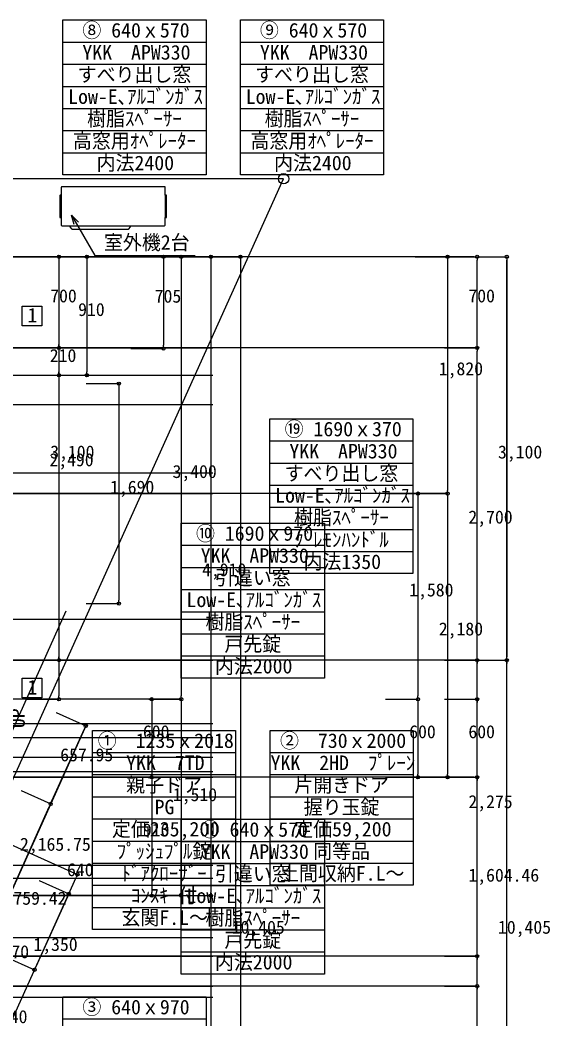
# Model space of a CAD drawing. Header units: metres. Extents: x 10861 to 26950, y 7268 to 22901.
# Drawn here: x 22875 to 26950, y 15064 to 22750 of the extents above; entities that cross this region are included whole.
import ezdxf

# ---------------------------------------------------------------- set-up
doc = ezdxf.new("R2010")
doc.units = ezdxf.units.M

msp = doc.modelspace()

# ---------------------------------------------------------------- linework, layer by layer
at = {"layer": 'GLID'}
for p, q in [((13514.7, 20930), (24358.1, 20930)), ((13514.7, 20930), (24358.1, 20930)), ((13514.7, 20930), (24358.1, 20930)), ((13514.7, 20230), (24358.1, 20230)), ((13514.7, 20230), (24358.1, 20230)), ((13514.7, 20230), (24358.1, 20230)), ((13514.7, 20020), (24358.1, 20020)), ((13514.7, 20020), (24358.1, 20020)), ((13514.7, 20020), (24358.1, 20020)), ((13514.7, 19795), (24358.1, 19795)), ((13514.7, 19795), (24358.1, 19795)), ((13514.7, 19795), (24358.1, 19795)), ((13514.7, 19270), (24358.1, 19270)), ((13514.7, 19270), (24358.1, 19270)), ((13514.7, 19270), (24358.1, 19270)), ((13514.7, 19110), (24358.1, 19110)), ((13514.7, 19110), (24358.1, 19110)), ((13514.7, 19110), (24358.1, 19110)), ((13514.7, 18145.6), (24358.1, 18145.6)), ((13514.7, 18145.6), (24358.1, 18145.6)), ((13514.7, 18145.6), (24358.1, 18145.6)), ((13514.7, 17830), (24358.1, 17830)), ((13514.7, 17830), (24358.1, 17830)), ((13514.7, 17830), (24358.1, 17830)), ((13514.7, 17342.4), (24358.1, 17342.4)), ((13514.7, 17342.4), (24358.1, 17342.4)), ((13514.7, 17342.4), (24358.1, 17342.4)), ((13514.7, 17235.6), (24358.1, 17235.6)), ((13514.7, 17235.6), (24358.1, 17235.6)), ((13514.7, 17235.6), (24358.1, 17235.6)), ((13953.4, 17085.6), (24358.1, 17085.6)), ((13953.4, 17085.6), (24358.1, 17085.6)), ((13953.4, 17085.6), (24358.1, 17085.6)), ((13514.7, 16930), (24358.1, 16930)), ((13514.7, 16930), (24358.1, 16930)), ((13514.7, 16930), (24358.1, 16930)), ((13801.7, 16974.5), (24358.1, 16974.5)), ((13801.7, 16974.5), (24358.1, 16974.5)), ((13801.7, 16974.5), (24358.1, 16974.5)), ((13514.7, 16255), (24358.1, 16255)), ((13514.7, 16255), (24358.1, 16255)), ((13514.7, 16255), (24358.1, 16255)), ((13514.7, 16155), (24358.1, 16155)), ((13514.7, 16155), (24358.1, 16155)), ((13514.7, 16155), (24358.1, 16155)), ((13514.7, 16020), (24358.1, 16020)), ((13514.7, 16020), (24358.1, 16020)), ((13514.7, 16020), (24358.1, 16020)), ((13514.7, 15699), (24358.1, 15699)), ((13514.7, 15699), (24358.1, 15699)), ((13514.7, 15699), (24358.1, 15699)), ((13514.7, 15555), (24358.1, 15555)), ((13514.7, 15555), (24358.1, 15555)), ((13514.7, 15555), (24358.1, 15555)), ((13953.4, 15325.5), (24358.1, 15325.5)), ((13953.4, 15325.5), (24358.1, 15325.5)), ((13953.4, 15325.5), (24358.1, 15325.5)), ((13801.7, 15240.1), (24358.1, 15240.1)), ((13801.7, 15240.1), (24358.1, 15240.1)), ((13801.7, 15240.1), (24358.1, 15240.1))]:
    msp.add_line(p, q, dxfattribs=at)
at = {"layer": 'WALL_BRACED_2F'}
for p, q in [((22892.2, 20400), (22892.2, 20550)), ((22892.2, 20550), (23042.2, 20550)), ((23042.2, 20550), (23042.2, 20400)), ((23042.2, 20400), (22892.2, 20400)), ((22892.2, 17540.5), (22892.2, 17690.5)), ((22892.2, 17690.5), (23042.2, 17690.5)), ((23042.2, 17690.5), (23042.2, 17540.5)), ((23042.2, 17540.5), (22892.2, 17540.5))]:
    msp.add_line(p, q, dxfattribs=at)
at = {"layer": 'カタログ部品(電化製品)_1F'}
for p, q in [((23192.1, 21464.5), (23191.8, 21462.6)), ((23191.8, 21462.6), (23191.8, 21402.6)), ((23192.2, 21464.5), (23192, 21462.6)), ((23192, 21462.6), (23192, 21402.6)), ((23192.8, 21466.1), (23192.1, 21464.5)), ((23193, 21466.1), (23192.2, 21464.5)), ((23194, 21467.2), (23192.8, 21466.1)), ((23194.1, 21467.2), (23193, 21466.1)), ((23195.3, 21467.6), (23194, 21467.2)), ((23195.5, 21467.6), (23194.1, 21467.2)), ((23988.3, 21467.6), (23195.3, 21467.6)), ((23988.4, 21467.6), (23195.5, 21467.6)), ((23989.6, 21467.2), (23988.3, 21467.6)), ((23989.8, 21467.2), (23988.4, 21467.6)), ((23990.8, 21466.1), (23989.6, 21467.2)), ((23990.9, 21466.1), (23989.8, 21467.2)), ((23991.5, 21464.5), (23990.8, 21466.1)), ((23991.7, 21464.5), (23990.9, 21466.1)), ((23991.8, 21462.6), (23991.5, 21464.5)), ((23992, 21462.6), (23991.7, 21464.5)), ((23991.8, 21402.6), (23991.8, 21462.6)), ((23992, 21402.6), (23992, 21462.6)), ((23181.9, 21401.7), (23181.8, 21401.2)), ((23181.8, 21401.2), (23181.8, 21234)), ((23182.4, 21402.2), (23181.9, 21401.7)), ((23182.1, 21401.7), (23182, 21401.1)), ((23182, 21401.1), (23182, 21234)), ((23182.6, 21402.1), (23182.1, 21401.7)), ((23183, 21402.5), (23182.4, 21402.2)), ((23183.2, 21402.4), (23182.6, 21402.1)), ((23183.8, 21402.6), (23183, 21402.5)), ((23184, 21402.6), (23183.2, 21402.4)), ((23191.8, 21402.6), (23183.8, 21402.6)), ((23192, 21402.6), (23184, 21402.6)), ((23191.8, 21402.6), (23191.8, 21232.6)), ((23192, 21402.6), (23192, 21232.6)), ((23991.8, 21402.6), (23991.8, 21232.6)), ((23999.8, 21402.6), (23991.8, 21402.6)), ((23992, 21402.6), (23992, 21232.6)), ((24000, 21402.6), (23992, 21402.6)), ((24000.6, 21402.5), (23999.8, 21402.6)), ((24000.7, 21402.4), (24000, 21402.6)), ((24001.2, 21402.2), (24000.6, 21402.5)), ((24001.4, 21402.1), (24000.7, 21402.4)), ((24001.6, 21401.7), (24001.2, 21402.2)), ((24001.8, 21401.7), (24001.4, 21402.1)), ((24001.8, 21401.2), (24001.6, 21401.7)), ((24002, 21401.1), (24001.8, 21401.7)), ((24001.8, 21234), (24001.8, 21401.2)), ((24002, 21234), (24002, 21401.1)), ((23181.8, 21234), (23181.9, 21233.5)), ((23181.9, 21233.5), (23182.4, 21233)), ((23182, 21234), (23182.1, 21233.4)), ((23182.1, 21233.4), (23182.6, 21233)), ((23182.4, 21233), (23183, 21232.7)), ((23182.6, 21233), (23183.2, 21232.7)), ((23183, 21232.7), (23183.8, 21232.6)), ((23183.2, 21232.7), (23184, 21232.6)), ((23183.8, 21232.6), (23191.8, 21232.6)), ((23184, 21232.6), (23192, 21232.6)), ((23191.8, 21232.6), (23191.8, 21177.6)), ((23192, 21232.6), (23192, 21177.6)), ((23991.8, 21177.6), (23991.8, 21232.6)), ((23991.8, 21232.6), (23999.8, 21232.6)), ((23992, 21177.6), (23992, 21232.6)), ((23992, 21232.6), (24000, 21232.6)), ((23999.8, 21232.6), (24000.6, 21232.7)), ((24000, 21232.6), (24000.7, 21232.7)), ((24000.6, 21232.7), (24001.2, 21233)), ((24000.7, 21232.7), (24001.4, 21233)), ((24001.2, 21233), (24001.6, 21233.5)), ((24001.4, 21233), (24001.8, 21233.4)), ((24001.6, 21233.5), (24001.8, 21234)), ((24001.8, 21233.4), (24002, 21234)), ((23191.8, 21177.6), (23192.4, 21173.7)), ((23192, 21177.6), (23192.6, 21173.7)), ((23192.4, 21173.7), (23194.1, 21170.5)), ((23192.6, 21173.7), (23194.3, 21170.5)), ((23194.1, 21170.5), (23196.7, 21168.4)), ((23194.3, 21170.5), (23196.9, 21168.3)), ((23196.7, 21168.4), (23199.8, 21167.6)), ((23196.9, 21168.3), (23200, 21167.6)), ((23199.8, 21167.6), (23253.5, 21167.6)), ((23200, 21167.6), (23253.6, 21167.6)), ((23253.5, 21167.6), (23730.1, 21167.6)), ((23253.5, 21167.6), (23268.7, 21146.8)), ((23253.6, 21167.6), (23730.3, 21167.6)), ((23253.6, 21167.6), (23268.9, 21146.7)), ((23268.7, 21146.8), (23270.4, 21145.1)), ((23268.9, 21146.7), (23270.5, 21145.1)), ((23270.4, 21145.1), (23272.5, 21143.8)), ((23270.5, 21145.1), (23272.7, 21143.8)), ((23272.5, 21143.8), (23274.9, 21142.9)), ((23272.7, 21143.8), (23275.1, 21142.9)), ((23274.9, 21142.9), (23277.3, 21142.6)), ((23275.1, 21142.9), (23277.5, 21142.6)), ((23277.3, 21142.6), (23706.3, 21142.6)), ((23277.5, 21142.6), (23706.5, 21142.6)), ((23706.3, 21142.6), (23708.7, 21142.9)), ((23706.5, 21142.6), (23708.8, 21142.9)), ((23708.7, 21142.9), (23711.1, 21143.8)), ((23708.8, 21142.9), (23711.2, 21143.8)), ((23711.1, 21143.8), (23713.2, 21145.1)), ((23711.2, 21143.8), (23713.4, 21145.1)), ((23713.2, 21145.1), (23714.8, 21146.8)), ((23713.4, 21145.1), (23715, 21146.7)), ((23714.8, 21146.8), (23730.1, 21167.6)), ((23715, 21146.7), (23730.3, 21167.6)), ((23730.1, 21167.6), (23983.8, 21167.6)), ((23730.3, 21167.6), (23984, 21167.6)), ((23983.8, 21167.6), (23986.9, 21168.4)), ((23984, 21167.6), (23987.1, 21168.3)), ((23986.9, 21168.4), (23989.4, 21170.5)), ((23987.1, 21168.3), (23989.6, 21170.5)), ((23989.4, 21170.5), (23991.2, 21173.7)), ((23989.6, 21170.5), (23991.3, 21173.7)), ((23991.2, 21173.7), (23991.8, 21177.6)), ((23991.3, 21173.7), (23992, 21177.6))]:
    msp.add_line(p, q, dxfattribs=at)
at = {"layer": 'データ 001_1F'}
for p, q in [((23205, 21560), (23205, 22750)), ((23205, 22750), (24305, 22750)), ((24305, 22750), (24305, 21560)), ((24570, 21560), (24570, 22750)), ((24570, 22750), (25670, 22750)), ((25670, 22750), (25670, 21560)), ((23205, 22580), (24305, 22580)), ((24570, 22580), (25670, 22580)), ((23205, 22410), (24305, 22410)), ((24570, 22410), (25670, 22410)), ((23205, 22240), (24305, 22240)), ((24570, 22240), (25670, 22240)), ((23205, 22070), (24305, 22070)), ((24570, 22070), (25670, 22070)), ((23205, 21900), (24305, 21900)), ((24570, 21900), (25670, 21900)), ((23205, 21730), (24305, 21730)), ((24570, 21730), (25670, 21730)), ((24305, 21560), (23205, 21560)), ((25670, 21560), (24570, 21560)), ((23290.9, 21177.1), (23271.5, 21249.5)), ((23271.5, 21249.5), (23324.5, 21196.5)), ((23271.5, 21249.5), (23450.6, 20939.3)), ((26367.5, 20930), (11375, 20930)), ((22924.7, 20930), (23174.7, 20930)), ((22924.7, 20930), (22924.7, 20930)), ((22924.7, 20930), (23174.7, 20930)), ((22924.7, 20930), (22924.7, 20930)), ((23139.4, 20930), (23389.4, 20930)), ((23139.4, 20930), (23139.4, 20930)), ((23174.7, 20930), (23174.7, 20905)), ((23174.7, 20930), (23174.7, 20905)), ((23174.7, 20905), (23174.7, 17855)), ((23174.7, 20905), (23174.7, 20255)), ((23389.4, 20930), (23389.4, 20905)), ((23389.4, 20905), (23389.4, 20045)), ((23450.6, 20939.3), (24220.6, 20939.3)), ((23728.1, 20930), (23978.1, 20930)), ((23728.1, 20930), (23728.1, 20930)), ((23978.1, 20930), (23978.1, 20905)), ((23978.1, 20905), (23978.1, 20250)), ((25912.5, 20930), (26162.5, 20930)), ((25912.5, 20930), (25912.5, 20930)), ((26140, 20930), (26390, 20930)), ((26140, 20930), (26140, 20930)), ((26162.5, 20930), (26162.5, 20905)), ((26162.5, 20905), (26162.5, 19135)), ((26367.5, 20930), (26617.5, 20930)), ((26367.5, 20930), (26367.5, 20930)), ((26390, 20930), (26390, 20905)), ((26390, 20930), (26390, 20930)), ((26390, 20930), (26617.5, 20930)), ((26390, 20930), (26390, 20930)), ((26390, 20255), (26390, 20905)), ((26617.5, 20930), (26617.5, 20905)), ((26617.5, 20930), (26617.5, 20905)), ((26617.5, 20930), (26617.5, 20930)), ((26617.5, 20905), (26617.5, 17855)), ((26617.5, 10550), (26617.5, 20905)), ((22924.7, 20230), (23174.7, 20230)), ((22924.7, 20230), (22924.7, 20230)), ((22924.7, 20230), (22924.7, 20230)), ((23174.7, 20230), (23174.7, 20255)), ((23174.7, 20230), (23174.7, 20230)), ((23174.7, 20230), (23174.7, 20205)), ((23728.1, 20225), (23978.1, 20225)), ((23728.1, 20225), (23728.1, 20225)), ((23978.1, 20225), (23978.1, 20250)), ((23978.1, 20225), (23978.1, 20225)), ((26140, 20230), (26390, 20230)), ((26140, 20230), (26140, 20230)), ((26140, 20230), (26390, 20230)), ((26140, 20230), (26140, 20230)), ((26390, 20230), (26390, 20255)), ((26390, 20230), (26390, 20205)), ((26390, 20230), (26390, 20230)), ((23174.7, 20205), (23174.7, 20045)), ((26390, 17555), (26390, 20205)), ((22924.7, 20020), (23174.7, 20020)), ((22924.7, 20020), (22924.7, 20020)), ((22924.7, 20020), (23174.7, 20020)), ((22924.7, 20020), (22924.7, 20020)), ((23139.4, 20020), (23389.4, 20020)), ((23139.4, 20020), (23139.4, 20020)), ((23174.7, 20020), (23174.7, 20045)), ((23174.7, 20020), (23174.7, 20020)), ((23174.7, 20020), (23174.7, 19995)), ((23174.7, 19995), (23174.7, 17555)), ((23389.4, 20020), (23389.4, 20045)), ((23389.4, 20020), (23389.4, 20020)), ((25685, 19110), (25935, 19110)), ((25685, 19110), (25685, 19110)), ((25912.5, 19110), (26162.5, 19110)), ((25912.5, 19110), (25912.5, 19110)), ((25912.5, 19110), (26162.5, 19110)), ((25912.5, 19110), (25912.5, 19110)), ((25935, 19110), (25935, 19085)), ((25935, 19085), (25935, 17555)), ((26162.5, 19110), (26162.5, 19135)), ((26162.5, 19110), (26162.5, 19110)), ((26162.5, 19110), (26162.5, 19085)), ((26162.5, 19085), (26162.5, 16955)), ((18710.5, 8165), (23230.6, 18209.7)), ((23174.7, 17830), (23174.7, 17855)), ((26617.5, 17830), (26617.5, 17855)), ((26390, 17830), (11375, 17830)), ((22924.7, 17830), (23174.7, 17830)), ((22924.7, 17830), (22924.7, 17830)), ((23174.7, 17830), (23174.7, 17830)), ((26140, 17830), (26390, 17830)), ((26140, 17830), (26140, 17830)), ((26367.5, 17830), (26617.5, 17830)), ((26367.5, 17830), (26367.5, 17830)), ((26390, 17830), (26390, 17805)), ((26390, 17830), (26390, 17830)), ((26390, 17830), (26617.5, 17830)), ((26390, 17830), (26390, 17830)), ((26390, 15580), (26390, 17805)), ((26617.5, 17830), (26617.5, 17805)), ((26617.5, 17830), (26617.5, 17830)), ((26617.5, 17830), (26617.5, 17830)), ((26617.5, 10850), (26617.5, 17805)), ((22924.7, 17530), (23174.7, 17530)), ((22924.7, 17530), (22924.7, 17530)), ((23174.7, 17530), (23174.7, 17555)), ((23174.7, 17530), (23174.7, 17530)), ((25685, 17530), (25935, 17530)), ((25685, 17530), (25685, 17530)), ((25685, 17530), (25685, 17530)), ((25935, 17530), (25935, 17555)), ((25935, 17530), (25935, 17530)), ((25935, 17530), (25935, 17505)), ((26140, 17530), (26140, 17530)), ((26140, 17530), (26390, 17530)), ((26140, 17530), (26140, 17530)), ((26390, 17530), (26390, 17555)), ((26390, 17530), (26390, 17505)), ((26390, 17530), (26390, 17530)), ((25935, 17505), (25935, 16955)), ((26390, 16955), (26390, 17505)), ((23152.7, 17427.4), (23380.7, 17324.8)), ((23152.7, 17427.4), (23152.7, 17427.4)), ((23152.7, 17427.4), (23380.7, 17324.8)), ((23152.7, 17427.4), (23152.7, 17427.4)), ((23370.4, 17302), (22502.2, 15372.6)), ((23120.9, 16747.6), (23370.4, 17302)), ((23380.7, 17324.8), (23370.4, 17302)), ((23380.7, 17324.8), (23370.4, 17302)), ((23380.7, 17324.8), (23380.7, 17324.8)), ((23432.5, 15760), (23432.5, 17290)), ((23432.5, 17290), (24532.5, 17290)), ((24532.5, 17290), (24532.5, 15760)), ((24797.5, 16100), (24797.5, 17290)), ((24797.5, 17290), (25897.5, 17290)), ((25897.5, 17290), (25897.5, 16100)), ((23432.5, 17120), (24532.5, 17120)), ((24797.5, 17120), (25897.5, 17120)), ((23432.5, 16950), (24532.5, 16950)), ((24797.5, 16950), (25897.5, 16950)), ((25685, 16930), (25935, 16930)), ((25685, 16930), (25685, 16930)), ((25912.5, 16930), (26162.5, 16930)), ((25912.5, 16930), (25912.5, 16930)), ((25935, 16930), (25935, 16955)), ((25935, 16930), (25935, 16930)), ((26140, 16930), (26140, 16930)), ((26140, 16930), (26390, 16930)), ((26140, 16930), (26140, 16930)), ((26162.5, 16930), (26162.5, 16955)), ((26162.5, 16930), (26162.5, 16930)), ((26390, 16930), (26390, 16955)), ((26390, 16930), (26390, 16905)), ((26390, 16930), (26390, 16930)), ((26390, 15350.5), (26390, 16905)), ((22882.7, 16827.4), (23110.7, 16724.8)), ((22882.7, 16827.4), (22882.7, 16827.4)), ((22882.7, 16827.4), (22882.7, 16827.4)), ((23432.5, 16780), (24532.5, 16780)), ((24797.5, 16780), (25897.5, 16780)), ((22398.9, 15143.2), (23100.4, 16702)), ((23110.7, 16724.8), (23100.4, 16702)), ((23110.7, 16724.8), (23120.9, 16747.6)), ((23110.7, 16724.8), (23110.7, 16724.8)), ((23432.5, 16610), (24532.5, 16610)), ((24797.5, 16610), (25897.5, 16610)), ((23432.5, 16440), (24532.5, 16440)), ((24797.5, 16440), (25897.5, 16440)), ((23088.5, 16285.7), (23316.5, 16183.1)), ((23088.5, 16285.7), (23088.5, 16285.7)), ((23432.5, 16270), (24532.5, 16270)), ((24797.5, 16270), (25897.5, 16270)), ((22772.8, 14974.8), (23306.3, 16160.3)), ((23316.5, 16183.1), (23306.3, 16160.3)), ((23316.5, 16183.1), (23316.5, 16183.1)), ((23432.5, 16100), (24532.5, 16100)), ((25897.5, 16100), (24797.5, 16100)), ((23432.5, 15930), (24532.5, 15930)), ((24532.5, 15760), (23432.5, 15760)), ((26390, 15555), (11602.5, 15555)), ((26140, 15555), (26140, 15555)), ((26140, 15555), (26390, 15555)), ((26140, 15555), (26140, 15555)), ((26390, 15555), (26390, 15580)), ((26390, 15555), (26390, 15530)), ((26390, 15555), (26390, 15555)), ((26390, 12135.3), (26390, 15530)), ((26140, 15325.5), (26140, 15325.5)), ((26140, 15325.5), (26390, 15325.5)), ((26140, 15325.5), (26140, 15325.5)), ((26390, 15325.5), (26390, 15350.5)), ((26390, 15325.5), (26390, 15300.5)), ((26390, 15325.5), (26390, 15325.5)), ((26390, 14506.3), (26390, 15300.5)), ((23205, 14222.5), (23205, 15242.5)), ((23205, 15242.5), (24305, 15242.5)), ((24305, 15242.5), (24305, 14222.5)), ((23205, 15072.5), (24305, 15072.5))]:
    msp.add_line(p, q, dxfattribs=at)
for centre in [(23174.7, 20930), (23174.7, 20930), (23389.4, 20930), (23978.1, 20930), (26162.5, 20930), (26390, 20930), (26617.5, 20930), (26617.5, 20930), (23174.7, 20230), (23174.7, 20230), (23978.1, 20225), (26390, 20230), (26390, 20230), (23174.7, 20020), (23174.7, 20020), (23389.4, 20020), (25935, 19110), (26162.5, 19110), (26162.5, 19110), (23174.7, 17830), (26390, 17830), (26617.5, 17830), (26617.5, 17830), (23174.7, 17530), (25935, 17530), (25935, 17530), (26390, 17530), (26390, 17530), (23380.7, 17324.8), (23380.7, 17324.8), (25935, 16930), (26162.5, 16930), (26390, 16930), (26390, 16930), (23110.7, 16724.8), (23110.7, 16724.8), (23316.5, 16183.1), (26390, 15555), (26390, 15555), (26390, 15325.5), (26390, 15325.5)]:
    msp.add_circle(centre, 12.5, dxfattribs=at)
at = {"layer": 'データ 001_2F'}
for p, q in [((26367.5, 20930), (11375, 20930)), ((22924.7, 20930), (23174.7, 20930)), ((22924.7, 20930), (22924.7, 20930)), ((23139.4, 20930), (23389.4, 20930)), ((23139.4, 20930), (23139.4, 20930)), ((23174.7, 20930), (23174.7, 20905)), ((23174.7, 20905), (23174.7, 20255)), ((23389.4, 20930), (23389.4, 20905)), ((23389.4, 20905), (23389.4, 20045)), ((23728.1, 20930), (23978.1, 20930)), ((23728.1, 20930), (23728.1, 20930)), ((23978.1, 20930), (23978.1, 20905)), ((23978.1, 20905), (23978.1, 20250)), ((25912.5, 20930), (26162.5, 20930)), ((25912.5, 20930), (25912.5, 20930)), ((26140, 20930), (26390, 20930)), ((26140, 20930), (26140, 20930)), ((26162.5, 20930), (26162.5, 20905)), ((26162.5, 20905), (26162.5, 19135)), ((26390, 20930), (26390, 20905)), ((26390, 20930), (26390, 20930)), ((26390, 20930), (26617.5, 20930)), ((26390, 20930), (26390, 20930)), ((26390, 20255), (26390, 20905)), ((26617.5, 20930), (26617.5, 20905)), ((26617.5, 20930), (26617.5, 20930)), ((26617.5, 10550), (26617.5, 20905)), ((26390, 20230), (11375, 20230)), ((22924.7, 20230), (23174.7, 20230)), ((22924.7, 20230), (22924.7, 20230)), ((22924.7, 20230), (22924.7, 20230)), ((23174.7, 20230), (23174.7, 20255)), ((23174.7, 20230), (23174.7, 20230)), ((23174.7, 20230), (23174.7, 20205)), ((23728.1, 20225), (23978.1, 20225)), ((23728.1, 20225), (23728.1, 20225)), ((23978.1, 20225), (23978.1, 20250)), ((23978.1, 20225), (23978.1, 20225)), ((26140, 20230), (26390, 20230)), ((26140, 20230), (26140, 20230)), ((26140, 20230), (26390, 20230)), ((26140, 20230), (26140, 20230)), ((26390, 20230), (26390, 20255)), ((26390, 20230), (26390, 20205)), ((26390, 20230), (26390, 20230)), ((23174.7, 20205), (23174.7, 20045)), ((26390, 17555), (26390, 20205)), ((22924.7, 20020), (23174.7, 20020)), ((22924.7, 20020), (22924.7, 20020)), ((22924.7, 20020), (23174.7, 20020)), ((22924.7, 20020), (22924.7, 20020)), ((23139.4, 20020), (23389.4, 20020)), ((23139.4, 20020), (23139.4, 20020)), ((23174.7, 20020), (23174.7, 20045)), ((23174.7, 20020), (23174.7, 20020)), ((23174.7, 20020), (23174.7, 19995)), ((23174.7, 19995), (23174.7, 17555)), ((23389.4, 20020), (23389.4, 20045)), ((23389.4, 20020), (23389.4, 20020)), ((26162.5, 19110), (17745, 19110)), ((25685, 19110), (25935, 19110)), ((25685, 19110), (25685, 19110)), ((25912.5, 19110), (26162.5, 19110)), ((25912.5, 19110), (25912.5, 19110)), ((25912.5, 19110), (26162.5, 19110)), ((25912.5, 19110), (25912.5, 19110)), ((25935, 19110), (25935, 19085)), ((25935, 19085), (25935, 17555)), ((26162.5, 19110), (26162.5, 19135)), ((26162.5, 19110), (26162.5, 19110)), ((26162.5, 19110), (26162.5, 19085)), ((26162.5, 19085), (26162.5, 16955)), ((24115, 17692.5), (24115, 18882.5)), ((24115, 18882.5), (25215, 18882.5)), ((25215, 18882.5), (25215, 17692.5)), ((24115, 18712.5), (25215, 18712.5)), ((24115, 18542.5), (25215, 18542.5)), ((24115, 18372.5), (25215, 18372.5)), ((18841.9, 8457.1), (23230.6, 18209.7)), ((24115, 18202.5), (25215, 18202.5)), ((24115, 18032.5), (25215, 18032.5)), ((24115, 17862.5), (25215, 17862.5)), ((26367.5, 17830), (18288.7, 17830)), ((25215, 17692.5), (24115, 17692.5)), ((22924.7, 17530), (23174.7, 17530)), ((22924.7, 17530), (22924.7, 17530)), ((23174.7, 17530), (23174.7, 17555)), ((23174.7, 17530), (23174.7, 17530)), ((25685, 17530), (25935, 17530)), ((25685, 17530), (25685, 17530)), ((25685, 17530), (25685, 17530)), ((25935, 17530), (25935, 17555)), ((25935, 17530), (25935, 17530)), ((25935, 17530), (25935, 17505)), ((26140, 17530), (26140, 17530)), ((26140, 17530), (26390, 17530)), ((26140, 17530), (26140, 17530)), ((26390, 17530), (26390, 17555)), ((26390, 17530), (26390, 17505)), ((26390, 17530), (26390, 17530)), ((25935, 17505), (25935, 16955)), ((26390, 16955), (26390, 17505)), ((23152.7, 17427.4), (23380.7, 17324.8)), ((23152.7, 17427.4), (23152.7, 17427.4)), ((23120.9, 16747.6), (23370.4, 17302)), ((23380.7, 17324.8), (23370.4, 17302)), ((23380.7, 17324.8), (23380.7, 17324.8)), ((21307.4, 17087.3), (23265.3, 16206.2)), ((26367.5, 16930), (11375, 16930)), ((25685, 16930), (25935, 16930)), ((25685, 16930), (25685, 16930)), ((25912.5, 16930), (26162.5, 16930)), ((25912.5, 16930), (25912.5, 16930)), ((25935, 16930), (25935, 16955)), ((25935, 16930), (25935, 16930)), ((26140, 16930), (26140, 16930)), ((26140, 16930), (26390, 16930)), ((26140, 16930), (26140, 16930)), ((26162.5, 16930), (26162.5, 16955)), ((26162.5, 16930), (26162.5, 16930)), ((26390, 16930), (26390, 16955)), ((26390, 16930), (26390, 16905)), ((26390, 16930), (26390, 16930)), ((26390, 15350.5), (26390, 16905)), ((22882.7, 16827.4), (23110.7, 16724.8)), ((22882.7, 16827.4), (22882.7, 16827.4)), ((22882.7, 16827.4), (22882.7, 16827.4)), ((22398.9, 15143.2), (23100.4, 16702)), ((23110.7, 16724.8), (23100.4, 16702)), ((23110.7, 16724.8), (23120.9, 16747.6)), ((23110.7, 16724.8), (23110.7, 16724.8)), ((24115, 15417.5), (24115, 16607.5)), ((24115, 16607.5), (25215, 16607.5)), ((25215, 16607.5), (25215, 15417.5)), ((24115, 16437.5), (25215, 16437.5)), ((23088.5, 16285.7), (23316.5, 16183.1)), ((23088.5, 16285.7), (23088.5, 16285.7)), ((24115, 16267.5), (25215, 16267.5)), ((22772.8, 14974.8), (23306.2, 16160.3)), ((23316.5, 16183.1), (23306.2, 16160.3)), ((23316.5, 16183.1), (23316.5, 16183.1)), ((24115, 16097.5), (25215, 16097.5)), ((24115, 15927.5), (25215, 15927.5)), ((24115, 15757.5), (25215, 15757.5)), ((24115, 15587.5), (25215, 15587.5)), ((25215, 15417.5), (24115, 15417.5)), ((26382.3, 15325.5), (21642.5, 15325.5)), ((26140, 15325.5), (26140, 15325.5)), ((26140, 15325.5), (26390, 15325.5)), ((26140, 15325.5), (26140, 15325.5)), ((26390, 15325.5), (26390, 15350.5)), ((26390, 15325.5), (26390, 15300.5)), ((26390, 15325.5), (26390, 15325.5)), ((26390, 14506.3), (26390, 15300.5))]:
    msp.add_line(p, q, dxfattribs=at)
for centre in [(23174.7, 20930), (23389.4, 20930), (23978.1, 20930), (26162.5, 20930), (26390, 20930), (26617.5, 20930), (23174.7, 20230), (23174.7, 20230), (23978.1, 20225), (26390, 20230), (26390, 20230), (23174.7, 20020), (23174.7, 20020), (23389.4, 20020), (25935, 19110), (26162.5, 19110), (26162.5, 19110), (23174.7, 17530), (25935, 17530), (25935, 17530), (26390, 17530), (26390, 17530), (23380.7, 17324.8), (25935, 16930), (26162.5, 16930), (26390, 16930), (26390, 16930), (23110.7, 16724.8), (23110.7, 16724.8), (23316.5, 16183.1), (26390, 15325.5), (26390, 15325.5)]:
    msp.add_circle(centre, 12.5, dxfattribs=at)
at = {"layer": 'データ 001_3F'}
for p, q in [((25588.6, 20930), (13902, 20930)), ((23865, 20930), (24115, 20930)), ((23865, 20930), (23865, 20930)), ((24092.5, 20930), (24342.5, 20930)), ((24092.5, 20930), (24092.5, 20930)), ((24115, 20930), (24115, 20905)), ((24115, 20905), (24115, 17555)), ((24320, 20930), (24570, 20930)), ((24320, 20930), (24320, 20930)), ((24342.5, 20930), (24342.5, 20905)), ((24342.5, 20905), (24342.5, 16045)), ((24570, 20930), (24570, 20905)), ((24570, 20905), (24570, 10550)), ((24796.5, 18495.1), (24796.5, 19685.1)), ((24796.5, 19685.1), (25896.5, 19685.1)), ((25896.5, 19685.1), (25896.5, 18495.1)), ((24796.5, 19515.1), (25896.5, 19515.1)), ((24796.5, 19345.1), (25896.5, 19345.1)), ((24796.5, 19175.1), (25896.5, 19175.1)), ((24796.5, 19005.1), (25896.5, 19005.1)), ((24796.5, 18835.1), (25896.5, 18835.1)), ((24796.5, 18665.1), (25896.5, 18665.1)), ((25896.5, 18495.1), (24796.5, 18495.1)), ((24115, 17530), (19202.5, 17530)), ((23637.5, 17530), (23637.5, 17530)), ((23865, 17530), (24115, 17530)), ((23865, 17530), (23865, 17530)), ((23865, 17530), (24115, 17530)), ((23865, 17530), (23865, 17530)), ((23887.5, 17530), (23887.5, 17505)), ((24115, 17530), (24115, 17555)), ((24115, 17530), (24115, 17530)), ((24115, 17530), (24115, 17505)), ((23887.5, 17505), (23887.5, 16955)), ((24115, 17505), (24115, 16045)), ((23887.5, 16930), (19354.7, 16930)), ((23637.5, 16930), (23887.5, 16930)), ((23637.5, 16930), (23637.5, 16930)), ((23637.5, 16930), (23887.5, 16930)), ((23637.5, 16930), (23637.5, 16930)), ((23887.5, 16930), (23887.5, 16955)), ((23887.5, 16930), (23887.5, 16930)), ((23887.5, 16930), (23887.5, 16905)), ((23887.5, 16905), (23887.5, 16045)), ((24115, 16020), (19337.5, 16020)), ((23637.5, 16020), (23887.5, 16020)), ((23637.5, 16020), (23637.5, 16020)), ((23865, 16020), (24115, 16020)), ((23865, 16020), (23865, 16020)), ((23887.5, 16020), (23887.5, 16045)), ((23887.5, 16020), (23887.5, 16020)), ((24092.5, 16020), (24342.5, 16020)), ((24092.5, 16020), (24092.5, 16020)), ((24092.5, 16020), (24092.5, 16020)), ((24115, 16020), (24115, 16045)), ((24115, 16020), (24115, 16020)), ((24342.5, 16020), (24342.5, 16045)), ((24342.5, 16020), (24342.5, 16020)), ((24342.5, 16020), (24342.5, 15995)), ((24342.5, 15995), (24342.5, 10550))]:
    msp.add_line(p, q, dxfattribs=at)
for centre in [(24115, 20930), (24342.5, 20930), (24570, 20930), (23887.5, 17530), (24115, 17530), (24115, 17530), (23887.5, 16930), (23887.5, 16930), (23887.5, 16020), (24115, 16020), (24342.5, 16020), (24342.5, 16020)]:
    msp.add_circle(centre, 12.5, dxfattribs=at)
at = {"layer": '建具(金属窓)_2F'}
for p, q in [((23384.7, 19955), (23634.7, 19955)), ((23384.7, 19955), (23384.7, 19955)), ((23634.7, 19955), (23634.7, 19930)), ((23634.7, 19930), (23634.7, 18290)), ((22967.2, 19110), (22597.2, 19110)), ((23384.7, 18265), (23634.7, 18265)), ((23384.7, 18265), (23384.7, 18265)), ((23634.7, 18265), (23634.7, 18290)), ((23634.7, 18265), (23634.7, 18265)), ((23021.4, 16136.5), (23249.4, 16034)), ((23021.4, 16136.5), (23021.4, 16136.5)), ((23239.1, 16011.2), (22997, 15473.1)), ((23249.4, 16034), (23239.1, 16011.2)), ((22758.8, 15552.9), (22986.7, 15450.3)), ((22986.7, 15450.3), (22997, 15473.1)), ((22986.7, 15450.3), (22986.7, 15450.3))]:
    msp.add_line(p, q, dxfattribs=at)
for centre in [(23634.7, 19955), (23634.7, 18265), (23249.4, 16034), (22986.7, 15450.3)]:
    msp.add_circle(centre, 12.5, dxfattribs=at)
at = {"layer": '建具(金属窓)_3F'}
for p, q in [((23384.7, 19955), (23634.7, 19955)), ((23384.7, 19955), (23384.7, 19955)), ((23634.7, 19955), (23634.7, 19930)), ((23634.7, 19930), (23634.7, 18290)), ((23384.7, 18265), (23634.7, 18265)), ((23384.7, 18265), (23384.7, 18265)), ((23634.7, 18265), (23634.7, 18290)), ((23634.7, 18265), (23634.7, 18265))]:
    msp.add_line(p, q, dxfattribs=at)
for centre in [(23634.7, 19955), (23634.7, 18265)]:
    msp.add_circle(centre, 12.5, dxfattribs=at)
at = {"layer": '部屋_1F'}
for p, q in [((24901.7, 21530), (12701.7, 21530)), ((19069.8, 8614.6), (24901.7, 21530))]:
    msp.add_line(p, q, dxfattribs=at)
msp.add_circle((24901.7, 21530), 40, dxfattribs=at)
at = {"layer": '部屋_2F'}
for p, q in [((24901.7, 21530), (12701.7, 21530)), ((19069.8, 8614.6), (24901.7, 21530))]:
    msp.add_line(p, q, dxfattribs=at)
msp.add_circle((24901.7, 21530), 40, dxfattribs=at)

# ---------------------------------------------------------------- texts
at = {"layer": 'WALL_BRACED_2F'}
for p in [(22932.2, 20425.5), (22932.2, 17566)]:
    msp.add_text('1', height=112, dxfattribs=at).set_placement(p)
at = {"layer": 'スロープ_1F'}
msp.add_text('UP', height=112, rotation=90, dxfattribs=at).set_placement((22911.7, 17307.2))
at = {"layer": 'データ 001_1F'}
for s, height, p in [('⑧ 640ｘ570', 112, (23354.4, 22615.5)), ('⑨ 640ｘ570', 112, (24719.4, 22615.5)), ('YKK\u3000APW330', 112, (23354.4, 22445.5)), ('YKK\u3000APW330', 112, (24719.4, 22445.5)), ('すべり出し窓', 112, (23318, 22275.5)), ('すべり出し窓', 112, (24683, 22275.5)), ('Low-E､ｱﾙｺﾞﾝｶﾞｽ', 112, (23245.2, 22105.5)), ('Low-E､ｱﾙｺﾞﾝｶﾞｽ', 112, (24610.2, 22105.5)), ('樹脂ｽﾍﾟｰｻｰ', 112, (23390.9, 21935.5)), ('樹脂ｽﾍﾟｰｻｰ', 112, (24755.9, 21935.5)), ('高窓用ｵﾍﾟﾚｰﾀｰ', 112, (23281.6, 21765.5)), ('高窓用ｵﾍﾟﾚｰﾀｰ', 112, (24646.6, 21765.5)), ('内法2400', 112, (23463.7, 21595.5)), ('内法2400', 112, (24828.7, 21595.5)), ('室外機2台', 112, (23520.6, 20984.8)), ('700', 100, (23107.2, 20580)), ('705', 100, (23910.6, 20577.5)), ('700', 100, (26322.5, 20580)), ('910', 100, (23321.9, 20475)), ('210', 100, (23103.9, 20121.3)), ('1,820', 100, (26095, 20020)), ('3,100', 100, (23107.2, 19380)), ('3,100', 100, (26550, 19380)), ('2,490', 100, (23100.9, 19320.2)), ('2,700', 100, (26322.5, 18880)), ('1,580', 100, (25867.5, 18320)), ('2,180', 100, (26095, 18020)), ('600', 100, (25867.5, 17230)), ('600', 100, (26322.5, 17230)), ('①\u30001235ｘ2018', 112, (23472.7, 17155.5)), ('②\u3000730ｘ2000', 112, (24874.1, 17155.5)), ('657.95', 100, (23184.1, 17052.5)), ('YKK\u30007TD', 112, (23691.2, 16985.5)), ('YKK\u30002HD\u3000ﾌﾟﾚｰﾝ', 112, (24801.3, 16985.5)), ('親子ドア', 112, (23691.2, 16815.5)), ('片開きドア', 112, (24983.4, 16815.5)), ('PG', 112, (23909.7, 16645.5)), ('握り玉錠', 112, (25056.2, 16645.5)), ('2,275', 100, (26322.5, 16692.5)), ('定価235,200', 112, (23581.9, 16475.5)), ('定価59,200', 112, (24983.4, 16475.5)), ('2,165.75', 100, (22874.7, 16365)), ('ﾌﾟｯｼｭﾌﾟﾙ錠', 112, (23618.4, 16305.5)), ('同等品', 112, (25129, 16305.5)), ('ﾄﾞｱｸﾛｰｻﾞｰ', 112, (23654.8, 16135.5)), ('土間収納F.L～', 112, (24874.1, 16135.5)), ('1,604.46', 100, (26322.5, 16127.8)), ('ｺﾝｽｷｰ付', 112, (23727.6, 15965.5)), ('1,759.42', 100, (22688.1, 15950.3)), ('玄関F.L～', 112, (23654.8, 15795.5)), ('10,405', 100, (26550, 15727.5)), ('1,350', 100, (22978, 15595.3)), ('③ 640ｘ970', 112, (23354.4, 15108))]:
    msp.add_text(s, height=height, dxfattribs=at).set_placement(p)
at = {"layer": 'データ 001_2F'}
for s, height, p in [('700', 100, (23107.2, 20580)), ('705', 100, (23910.6, 20577.5)), ('700', 100, (26322.5, 20580)), ('910', 100, (23321.9, 20475)), ('210', 100, (23103.9, 20121.3)), ('1,820', 100, (26095, 20020)), ('2,490', 100, (23100.9, 19320.2)), ('2,700', 100, (26322.5, 18880)), ('⑩ 1690ｘ970', 112, (24228, 18748)), ('YKK\u3000APW330', 112, (24264.4, 18578)), ('引違い窓', 112, (24373.7, 18408)), ('1,580', 100, (25867.5, 18320)), ('Low-E､ｱﾙｺﾞﾝｶﾞｽ', 112, (24155.2, 18238)), ('樹脂ｽﾍﾟｰｻｰ', 112, (24300.9, 18068)), ('2,180', 100, (26095, 18020)), ('戸先錠', 112, (24446.5, 17898)), ('内法2000', 112, (24373.7, 17728)), ('600', 100, (25867.5, 17230)), ('600', 100, (26322.5, 17230)), ('657.95', 100, (23184.1, 17052.5)), ('⑪ 640ｘ570', 112, (24264.4, 16473)), ('YKK\u3000APW330', 112, (24264.4, 16303)), ('引違い窓', 112, (24373.7, 16133)), ('1,604.46', 100, (26322.5, 16127.8)), ('Low-E､ｱﾙｺﾞﾝｶﾞｽ', 112, (24155.2, 15963)), ('1,759.42', 100, (22688.1, 15950.3)), ('樹脂ｽﾍﾟｰｻｰ', 112, (24300.9, 15793)), ('10,405', 100, (26550, 15727.5)), ('1,350', 100, (22978, 15595.3)), ('戸先錠', 112, (24446.5, 15623)), ('内法2000', 112, (24373.7, 15453))]:
    msp.add_text(s, height=height, dxfattribs=at).set_placement(p)
at = {"layer": 'データ 001_3F'}
for s, height, p in [('⑲ 1690ｘ370', 112, (24909.6, 19550.5)), ('YKK\u3000APW330', 112, (24946, 19380.5)), ('3,400', 100, (24047.5, 19230)), ('すべり出し窓', 112, (24909.6, 19210.5)), ('Low-E､ｱﾙｺﾞﾝｶﾞｽ', 112, (24836.7, 19040.5)), ('樹脂ｽﾍﾟｰｻｰ', 112, (24982.4, 18870.5)), ('ｸﾞﾚﾓﾝﾊﾝﾄﾞﾙ', 112, (24982.4, 18700.5)), ('内法1350', 112, (25055.2, 18530.5)), ('4,910', 100, (24275, 18475)), ('600', 100, (23820, 17230)), ('1,510', 100, (24050.2, 16746.5)), ('910', 100, (23820, 16475)), ('10,405', 100, (24502.5, 15727.5)), ('70', 100, (22808.5, 15538.8))]:
    msp.add_text(s, height=height, dxfattribs=at).set_placement(p)
at = {"layer": '建具(金属窓)_1F'}
msp.add_text('640', height=100, dxfattribs=at).set_placement((22728.2, 15040.2))
at = {"layer": '建具(金属窓)_2F'}
for s, p in [('1,690', (23567.2, 19110)), ('640', (23236.5, 16169.9))]:
    msp.add_text(s, height=100, dxfattribs=at).set_placement(p)
at = {"layer": '建具(金属窓)_3F'}
msp.add_text('1,690', height=100, dxfattribs=at).set_placement((23567.2, 19110))

doc.saveas('drawing.dxf')
